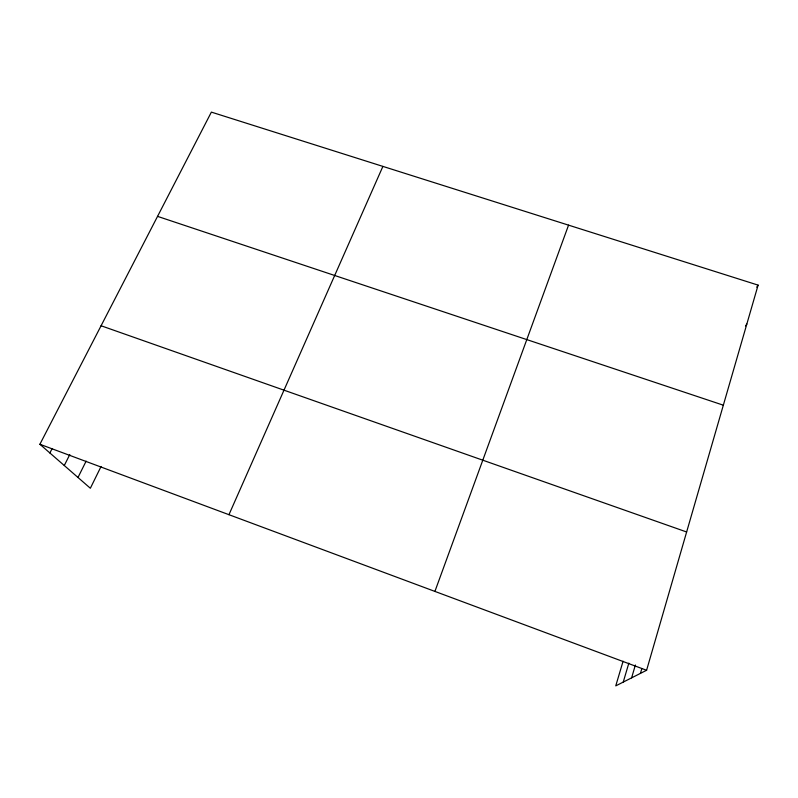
<?xml version="1.0" encoding="UTF-8"?>
<svg xmlns="http://www.w3.org/2000/svg" width="798" height="798" viewBox="0 0 798 798"><rect width="100%" height="100%" fill="white"/><g stroke="black" fill="none" stroke-linecap="round" stroke-linejoin="round"><path stroke-width="1.2" d="M623.088 661.223L615.747 685.881L646.599 670.27L758.1 285.125L211.37 112.119L39.9 444.267L90.354 488.256L101.047 466.511M640.445 673.392L641.821 668.654M631.607 677.861L635.378 665.013M623.238 682.091L628.844 663.138M434.91 591.418L568.555 225.146M228.956 514.69L382.9 166.393M77.995 477.483L86.134 461.134M64.279 465.513L69.805 454.561M49.885 452.975L52.139 448.566M756.733 287.17L758.1 285.125M745.502 325.943L746.838 324.038M157.555 216.368L723.337 405.194M101.077 325.754L686.639 531.987M39.9 444.267L646.599 670.27"/></g></svg>
